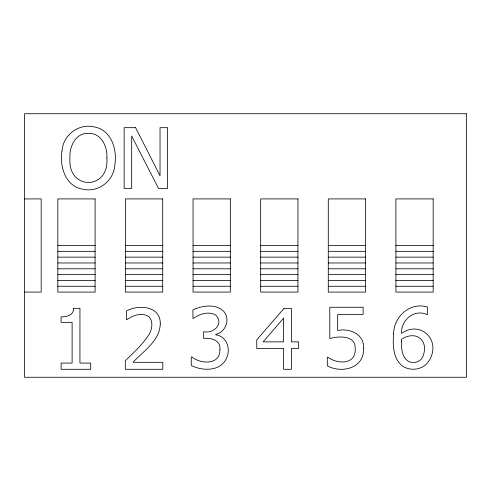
<?xml version="1.0" encoding="UTF-8"?>
<svg xmlns="http://www.w3.org/2000/svg" width="491" height="491" viewBox="0 0 491 491"><rect width="100%" height="100%" fill="white"/><g stroke="black" fill="none" stroke-linecap="round" stroke-linejoin="round"><path stroke-width="0.74" d="M24.55 198.916L41.189 198.916L41.189 292.084L24.55 292.084M57.828 245.5L95.094 245.5M125.444 245.5L162.711 245.5M193.055 245.5L230.328 245.5M260.672 245.5L297.945 245.5M328.289 245.5L365.556 245.5M395.906 245.5L433.172 245.5M57.828 251.324L95.094 251.324M125.444 251.324L162.711 251.324M193.055 251.324L230.328 251.324M260.672 251.324L297.945 251.324M328.289 251.324L365.556 251.324M395.906 251.324L433.172 251.324M57.828 257.149L95.094 257.149M125.444 257.149L162.711 257.149M193.055 257.149L230.328 257.149M260.672 257.149L297.945 257.149M328.289 257.149L365.556 257.149M395.906 257.149L433.172 257.149M57.828 262.967L95.094 262.967M125.444 262.967L162.711 262.967M193.055 262.967L230.328 262.967M260.672 262.967L297.945 262.967M328.289 262.967L365.556 262.967M395.906 262.967L433.172 262.967M57.828 268.792L95.094 268.792M125.444 268.792L162.711 268.792M193.055 268.792L230.328 268.792M260.672 268.792L297.945 268.792M328.289 268.792L365.556 268.792M395.906 268.792L433.172 268.792M57.828 274.616L95.094 274.616M125.444 274.616L162.711 274.616M193.055 274.616L230.328 274.616M260.672 274.616L297.945 274.616M328.289 274.616L365.556 274.616M395.906 274.616L433.172 274.616M57.828 280.441L95.094 280.441M125.444 280.441L162.711 280.441M193.055 280.441L230.328 280.441M260.672 280.441L297.945 280.441M328.289 280.441L365.556 280.441M395.906 280.441L433.172 280.441M57.828 286.265L95.094 286.265M125.444 286.265L162.711 286.265M193.055 286.265L230.328 286.265M260.672 286.265L297.945 286.265M328.289 286.265L365.556 286.265M395.906 286.265L433.172 286.265M401.435 340.993C401.337 347.873 401.699 356.11 407.499 360.799C412.336 364.107 419.965 362.597 422.61 357.153C429.545 341.196 416.638 329.547 401.558 339.256L401.435 340.993M393.598 333.806C392.69 344.964 392.88 358.731 402.651 366.176C408.966 370.324 417.737 370.288 423.997 366.047A19.327 19.327 0 0 0 431.055 356.963C439.298 337.44 418.627 320.783 401.558 333.463C400.742 319.972 414.545 308.379 427.342 314.78L427.342 306.985C410.194 301.769 393.684 316.597 393.598 333.806M106.872 158.065C109.511 190.6 67.341 190.569 69.955 158.065C69.163 146.932 75.461 132.699 88.435 133.386C101.379 132.779 107.67 146.926 106.872 158.065M62.019 150.866C59.429 166.081 65.205 186.224 82.537 189.164C98.108 192.975 113.887 181.032 114.808 165.093C117.392 149.89 111.543 129.925 94.29 126.948C78.744 123.088 63.032 134.988 62.019 150.866M219.907 349.414C220.539 365.279 200.776 364.248 191.84 356.926L191.269 356.926L191.269 365.531C202.789 371.276 221.238 371.601 226.781 357.558C230.788 348.555 226.535 336.096 215.788 334.85L215.788 334.279C225.645 332.327 230.5 319.297 223.939 311.595C215.911 303.364 202.464 305.562 192.938 309.76L192.938 318.371L193.429 318.371C199.684 313.982 208.417 311.036 215.58 314.94C224.442 323.409 213.788 333.911 203.667 331.713L203.667 338.483C210.927 337.378 220.944 340.386 219.907 349.414M363.5 348.684C364.457 368.17 341.711 373.798 327.313 365.82L327.313 357.209L327.884 357.209C337.397 364.304 356.208 365.028 355.22 348.641C355.865 335.261 338.772 335.887 329.799 338.563L329.799 307.274L363.131 307.274L363.131 314.412L337.673 314.412L337.673 330.566C349.647 327.712 364.96 334.567 363.5 348.684M160.281 323.999C159.618 340.993 143.495 351.077 132.944 362.309L162.809 362.309L162.809 369.287L125.315 369.287L125.315 360.756C133.957 352.397 142.936 344.111 149.43 333.892C152.124 328.657 153.364 321.47 148.976 316.781C142.206 311.988 133.19 315.271 127.028 319.592L126.58 319.592L126.58 310.944C138.689 304.236 160.919 305.967 160.281 323.999M73.625 308.336C73.902 315.204 66.616 317.149 61.099 316.818L61.099 322.366L72.116 322.366L72.116 363.082L61.099 363.082L61.099 369.287L90.718 369.287L90.718 363.082L79.947 363.082L79.947 308.336L73.625 308.336M283.608 318.125L263.127 341.871L283.608 341.871L283.608 318.125M283.933 308.538L256.762 339.827L256.762 348.395L283.608 348.395L283.608 369.287L291.439 369.287L291.439 348.395L298.663 348.395L298.663 341.871L291.439 341.871L291.439 308.538L283.933 308.538M466.45 113.728L24.55 113.728L24.55 377.272L466.45 377.272L466.45 113.728M135.596 127.672L124.131 127.672L124.131 188.421L131.68 188.421L131.68 136.038L158.525 188.421L167.578 188.421L167.578 127.672L160.035 127.672L160.035 175.772L135.596 127.672M95.094 198.916L57.828 198.916L57.828 292.084L95.094 292.084L95.094 198.916M162.711 198.916L125.444 198.916L125.444 292.084L162.711 292.084L162.711 198.916M230.328 198.916L193.055 198.916L193.055 292.084L230.328 292.084L230.328 198.916M297.945 198.916L260.672 198.916L260.672 292.084L297.945 292.084L297.945 198.916M365.556 198.916L328.289 198.916L328.289 292.084L365.556 292.084L365.556 198.916M433.172 198.916L395.906 198.916L395.906 292.084L433.172 292.084L433.172 198.916"/></g></svg>
